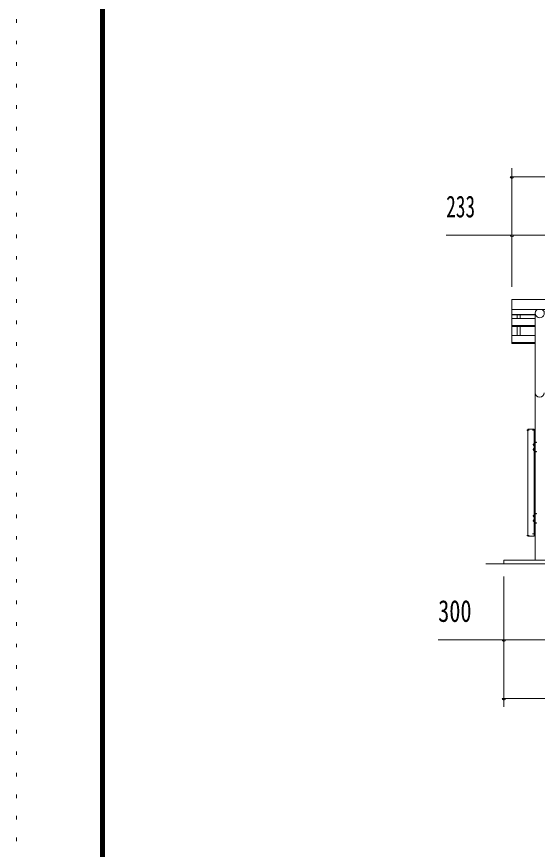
# Model space of a CAD drawing. Units: millimetres, scale not verified. Extents: x -37128 to 37128, y -29862 to 29862.
# Drawn here: x -4452 to -98, y 15903 to 22863 of the extents above; entities that cross this region are included whole.
import ezdxf
from ezdxf.enums import TextEntityAlignment as Align

# ---------------------------------------------------------------- set-up
doc = ezdxf.new("R2010")
doc.units = ezdxf.units.MM
doc.header["$LTSCALE"] = 60
doc.linetypes.add('USER3', pattern=[24, 12, -5, 2, -5])
doc.linetypes.add('USER4', pattern=[3, 0.5, -2.5])
for name, color, linetype, lineweight in [('0-2_1-0BOLD', 7, 'Continuous', 18), ('0-3_1-2CENTER', 3, 'USER3', 18), ('0-4_1-4THIN', 4, 'Continuous', 18), ('0-5_1-5DIM', 3, 'Continuous', 18), ('0-C_F-F', 6, 'Continuous', 18), ('0-D_F-E_J_ADD', 3, 'USER4', 18)]:
    doc.layers.add(name, color=color, linetype=linetype, lineweight=lineweight)
doc.styles.add('ＭＳ ゴシック', font='')
doc.styles.get('ＭＳ ゴシック').set_extended_font_data('MS Gothic')

msp = doc.modelspace()

# ---------------------------------------------------------------- linework, layer by layer
at = {"layer": '0-2_1-0BOLD'}
for p, q in [((-310.47, 20500.05), (7505.53, 20500.05)), ((7505.53, 20416.4), (-310.47, 20416.4)), ((-310.47, 20375.2), (-115.62, 20375.2)), ((-115.62, 20371.65), (-310.47, 20371.65)), ((-310.47, 20339.45), (-115.62, 20339.45)), ((-115.62, 20384.42), (-115.62, 18319.86)), ((-310.47, 20280.62), (-115.62, 20280.62)), ((-115.62, 20274.71), (-310.47, 20274.71)), ((-310.47, 20196.99), (-115.62, 20196.99)), ((-115.62, 20139.36), (-310.47, 20139.36)), ((-178.12, 19409.36), (-179.24, 19409.26)), ((-178.12, 19402.36), (-179.24, 19402.45)), ((-178.41, 19402.36), (-178.12, 19402.36)), ((-125.12, 19415.86), (-178.12, 19415.86)), ((-125.12, 19294.36), (-125.12, 19415.86)), ((-125.12, 19409.36), (-124, 19409.26)), ((-125.12, 19402.36), (-124, 19402.45)), ((-124.83, 19402.36), (-125.12, 19402.36)), ((-130.72, 19292.16), (-130.02, 19293.36)), ((-130.72, 19279.56), (-130.72, 19292.16)), ((-130.02, 19293.36), (-125.22, 19293.36)), ((-130.02, 19289.61), (-125.22, 19289.61)), ((-130.02, 19282.1), (-125.22, 19282.1)), ((-125.22, 19294.36), (-123.62, 19294.36)), ((-125.22, 19277.36), (-125.22, 19294.36)), ((-123.62, 19301.86), (-123.62, 19229.86)), ((-121.32, 19301.86), (-121.32, 19229.86)), ((-116.23, 19291.63), (-119.72, 19291.63)), ((-116.23, 19288.74), (-119.72, 19288.74)), ((-116.23, 19282.97), (-119.72, 19282.97)), ((-119.62, 19305.86), (-103.62, 19305.86)), ((-119.62, 19303.56), (-103.62, 19303.56)), ((-115.72, 19290.76), (-116.23, 19291.63)), ((-115.72, 19280.96), (-115.72, 19290.76)), ((-103.62, 19303.56), (-103.62, 19305.86)), ((-130.72, 19279.56), (-130.02, 19278.35)), ((-130.72, 19252.16), (-130.02, 19253.36)), ((-130.72, 19239.56), (-130.72, 19252.16)), ((-130.72, 19239.56), (-130.02, 19238.35)), ((-130.02, 19278.35), (-125.22, 19278.35)), ((-130.02, 19253.36), (-125.22, 19253.36)), ((-130.02, 19249.61), (-125.22, 19249.61)), ((-130.02, 19242.1), (-125.22, 19242.1)), ((-130.02, 19238.35), (-125.22, 19238.35)), ((-125.22, 19277.36), (-123.62, 19277.36)), ((-125.22, 19254.36), (-123.62, 19254.36)), ((-125.22, 19237.36), (-125.22, 19254.36)), ((-125.22, 19237.36), (-123.62, 19237.36)), ((-125.12, 19254.36), (-125.12, 19277.36)), ((-125.12, 18519.86), (-125.12, 19237.36)), ((-119.72, 19279.61), (-121.32, 19279.61)), ((-119.72, 19252.11), (-121.32, 19252.11)), ((-116.23, 19248.74), (-119.72, 19248.74)), ((-116.23, 19242.97), (-119.72, 19242.97)), ((-116.23, 19240.08), (-119.72, 19240.08)), ((-119.62, 19228.16), (-103.62, 19228.16)), ((-119.62, 19225.86), (-103.62, 19225.86)), ((-115.72, 19240.96), (-116.23, 19240.08)), ((-115.72, 19250.76), (-115.72, 19240.96)), ((-103.62, 19225.86), (-103.62, 19228.16)), ((-130.72, 18696.16), (-130.02, 18697.36)), ((-130.72, 18683.56), (-130.72, 18696.16)), ((-130.72, 18683.56), (-130.02, 18682.35)), ((-130.72, 18656.16), (-130.02, 18657.36)), ((-130.72, 18643.56), (-130.72, 18656.16)), ((-130.02, 18697.36), (-125.22, 18697.36)), ((-130.02, 18693.61), (-125.22, 18693.61)), ((-130.02, 18686.1), (-125.22, 18686.1)), ((-130.02, 18682.35), (-125.22, 18682.35)), ((-130.02, 18657.36), (-125.22, 18657.36)), ((-125.22, 18698.36), (-123.62, 18698.36)), ((-125.22, 18681.36), (-125.22, 18698.36)), ((-125.22, 18681.36), (-123.62, 18681.36)), ((-125.22, 18658.36), (-123.62, 18658.36)), ((-125.22, 18641.36), (-125.22, 18658.36)), ((-123.62, 18705.86), (-123.62, 18633.86)), ((-121.32, 18705.86), (-121.32, 18633.86)), ((-119.72, 18683.61), (-121.32, 18683.61)), ((-119.72, 18656.11), (-121.32, 18656.11)), ((-116.23, 18695.63), (-119.72, 18695.63)), ((-116.23, 18692.74), (-119.72, 18692.74)), ((-116.23, 18686.97), (-119.72, 18686.97)), ((-119.62, 18709.86), (-103.62, 18709.86)), ((-119.62, 18707.56), (-103.62, 18707.56)), ((-115.72, 18694.76), (-116.23, 18695.63)), ((-115.72, 18684.96), (-115.72, 18694.76)), ((-115.72, 18654.76), (-115.72, 18644.96)), ((-103.62, 18707.56), (-103.62, 18709.86)), ((-130.72, 18643.56), (-130.02, 18642.35)), ((-130.02, 18653.61), (-125.22, 18653.61)), ((-130.02, 18646.1), (-125.22, 18646.1)), ((-130.02, 18642.35), (-125.22, 18642.35)), ((-125.22, 18641.36), (-123.62, 18641.36)), ((-116.23, 18652.74), (-119.72, 18652.74)), ((-116.23, 18646.97), (-119.72, 18646.97)), ((-116.23, 18644.08), (-119.72, 18644.08)), ((-119.62, 18632.16), (-103.62, 18632.16)), ((-119.62, 18629.86), (-103.62, 18629.86)), ((-115.72, 18644.96), (-116.23, 18644.08)), ((-103.62, 18629.86), (-103.62, 18632.16)), ((-178.12, 18530.36), (-179.24, 18530.26)), ((-178.12, 18523.36), (-179.24, 18523.45)), ((-178.41, 18523.36), (-178.12, 18523.36)), ((-125.12, 18543.36), (-124, 18543.26)), ((-125.12, 18536.36), (-124, 18536.45)), ((-124.83, 18536.36), (-125.12, 18536.36)), ((-377.47, 18319.86), (-377.47, 18289.86)), ((7572.53, 18319.86), (-377.47, 18319.86)), ((-527.47, 18289.86), (7722.53, 18289.86))]:
    msp.add_line(p, q, dxfattribs=at)
for points in [[(-115.62, 20131.02), (-310.47, 20131.02), (-310.47, 20500.05)], [(-178.12, 19415.86), (-178.12, 18519.86), (-125.12, 18519.86)], [(-119.72, 19279.61), (-119.72, 19292.11), (-121.32, 19292.11)], [(-115.72, 19280.96), (-116.23, 19280.08), (-119.72, 19280.08)], [(-119.72, 19252.11), (-119.72, 19239.61), (-121.32, 19239.61)], [(-115.72, 19250.76), (-116.23, 19251.63), (-119.72, 19251.63)], [(-119.72, 18683.61), (-119.72, 18696.11), (-121.32, 18696.11)], [(-119.72, 18656.11), (-119.72, 18643.61), (-121.32, 18643.61)], [(-115.72, 18684.96), (-116.23, 18684.08), (-119.72, 18684.08)], [(-115.72, 18654.76), (-116.23, 18655.63), (-119.72, 18655.63)]]:
    msp.add_lwpolyline(points, dxfattribs=at)
for centre, radius, start, end in [((-77.47, 20384.42), 38.15, 123.05154, 56.94846), ((-77.47, 19719.86), 38.15, 180, 0), ((-171.72, 19405.86), 9, 164.11915, 195.88085), ((-179.13, 19407.96), 1.3, 95, 164.11915), ((-179.13, 19403.75), 1.3, 195.88085, 265), ((-124.12, 19407.96), 1.3, 15.88085, 85), ((-124.12, 19403.75), 1.3, 275, 344.11915), ((-131.52, 19405.86), 9, 344.11915, 15.88085), ((-127.85, 19291.49), 2.88, 180, 220.72682), ((-127.85, 19280.23), 2.88, 139.27318, 180), ((-120.26, 19285.86), 10.46, 158.97459, 201.02541), ((-119.62, 19301.86), 4, 90, 180), ((-119.62, 19301.86), 1.7, 90, 180), ((-118.04, 19290.19), 2.32, 321.45376, 0), ((-118.04, 19281.53), 2.32, 0, 38.53143), ((-124.23, 19285.86), 8.51, 340.16867, 19.82911), ((-127.85, 19251.49), 2.88, 180, 220.72682), ((-127.85, 19240.23), 2.88, 139.27318, 180), ((-120.26, 19245.86), 10.46, 158.97459, 201.02541), ((-119.62, 19229.86), 4, 180, 270), ((-119.62, 19229.86), 1.7, 180, 270), ((-118.04, 19250.19), 2.32, 321.46857, 0), ((-118.04, 19241.53), 2.32, 0, 38.54624), ((-124.23, 19245.86), 8.51, 340.17089, 19.83133), ((-127.85, 18695.49), 2.88, 180, 220.72682), ((-127.85, 18684.23), 2.88, 139.27318, 180), ((-127.85, 18655.49), 2.88, 180, 220.72682), ((-120.26, 18689.86), 10.46, 158.97459, 201.02541), ((-119.62, 18705.86), 4, 90, 180), ((-119.62, 18705.86), 1.7, 90, 180), ((-118.04, 18694.19), 2.32, 321.45376, 0), ((-118.04, 18685.53), 2.32, 0, 38.53143), ((-118.04, 18654.19), 2.32, 321.46857, 0), ((-124.23, 18689.86), 8.51, 340.16867, 19.82911), ((-127.85, 18644.23), 2.88, 139.27318, 180), ((-120.26, 18649.86), 10.46, 158.97459, 201.02541), ((-119.62, 18633.86), 4, 180, 270), ((-119.62, 18633.86), 1.7, 180, 270), ((-118.04, 18645.53), 2.32, 0, 38.54624), ((-124.23, 18649.86), 8.51, 340.17089, 19.83133), ((-171.72, 18526.86), 9, 164.11915, 195.88085), ((-179.13, 18528.96), 1.3, 95, 164.11915), ((-179.13, 18524.75), 1.3, 195.88085, 265), ((-124.12, 18541.96), 1.3, 15.88085, 85), ((-124.12, 18537.75), 1.3, 275, 344.11915), ((-131.52, 18539.86), 9, 344.11915, 15.88085)]:
    msp.add_arc(centre, radius, start, end, dxfattribs=at)
at = {"layer": '0-3_1-2CENTER'}
for p, q in [((-185.72, 19405.86), (-166.12, 19405.86)), ((-117.52, 19405.86), (-137.12, 19405.86)), ((-113.46, 19285.86), (-135.63, 19285.86)), ((-113.46, 19245.86), (-135.63, 19245.86)), ((-113.46, 18689.86), (-135.63, 18689.86)), ((-113.46, 18649.86), (-135.63, 18649.86)), ((-185.72, 18526.86), (-166.12, 18526.86)), ((-117.52, 18539.86), (-137.12, 18539.86))]:
    msp.add_line(p, q, dxfattribs=at)
at = {"layer": '0-4_1-4THIN'}
for p, q in [((-264.97, 20371.65), (-264.97, 20339.45)), ((-239.98, 20339.45), (-239.98, 20371.65)), ((-264.97, 20274.71), (-264.97, 20196.99)), ((-239.98, 20196.99), (-239.98, 20274.71))]:
    msp.add_line(p, q, dxfattribs=at)
at = {"layer": '0-5_1-5DIM'}
for p, q in [((-310.47, 21595.86), (-310.47, 20605.86)), ((-296.47, 21525.85), (-324.47, 21525.85)), ((7505.53, 21525.86), (-310.47, 21525.86)), ((-859.97, 21035.86), (8055.03, 21035.86)), ((-296.47, 21035.86), (-324.47, 21035.86)), ((-377.47, 18184.86), (-377.47, 17094.86)), ((-926.97, 17654.86), (8122.03, 17654.86)), ((-363.47, 17654.86), (-391.47, 17654.86)), ((-363.47, 17164.86), (-391.47, 17164.86)), ((-377.47, 17164.86), (7572.53, 17164.86))]:
    msp.add_line(p, q, dxfattribs=at)
for centre in [(-310.47, 21525.85), (-310.47, 21035.86), (-377.47, 17654.86), (-377.47, 17164.86)]:
    msp.add_arc(centre, 14, 180, 0, dxfattribs=at)
at = {"layer": '0-C_F-F', "color": 5}
for points in [[(36428.07, 1162.32), (36428.07, 29302.32), (-3751.93, 29302.32), (-3751.93, 1162.32)], [(36424.56, 1165.82), (-3748.43, 1165.82), (-3748.43, 29298.82), (36424.56, 29298.82)], [(36421.07, 1169.32), (36421.07, 29295.32), (-3744.93, 29295.32), (-3744.93, 1169.32)], [(36417.57, 1172.82), (36417.57, 29291.82), (-3741.43, 29291.82), (-3741.43, 1172.82)], [(36414.07, 1176.32), (36414.07, 29288.31), (-3737.93, 29288.31), (-3737.93, 1176.32)], [(36410.57, 1179.82), (36410.57, 29284.82), (-3734.43, 29284.82), (-3734.43, 1179.82)], [(36407.06, 1183.32), (-3730.93, 1183.32), (-3730.93, 29281.32), (36407.06, 29281.32)], [(36403.57, 1186.82), (-3727.43, 1186.82), (-3727.43, 29277.82), (36403.57, 29277.82)], [(36400.07, 1190.32), (36400.07, 29274.32), (-3723.93, 29274.32), (-3723.93, 1190.32)], [(36396.57, 1193.82), (-3720.43, 1193.82), (-3720.43, 29270.82), (36396.57, 29270.82)], [(36393.07, 1197.32), (36393.07, 29267.32), (-3716.93, 29267.32), (-3716.93, 1197.32)]]:
    msp.add_lwpolyline(points, close=True, dxfattribs=at)
at = {"layer": '0-D_F-E_J_ADD', "color": 5}
msp.add_lwpolyline([(37128.07, 462.32), (37128.07, 29862.32), (-4451.93, 29862.32), (-4451.93, 462.32)], close=True, dxfattribs=at)

# ---------------------------------------------------------------- texts
at = {"layer": '0-5_1-5DIM', "color": 7, "style": 'ＭＳ ゴシック'}
for s, width, p in [('233', 0.65, (-859.97, 21130.73)), ('300', 0.75, (-926.97, 17749.73))]:
    msp.add_text(s, height=182.3, dxfattribs=dict(at, width=width)).set_placement(p, align=Align.BOTTOM_LEFT)

doc.saveas('drawing.dxf')
